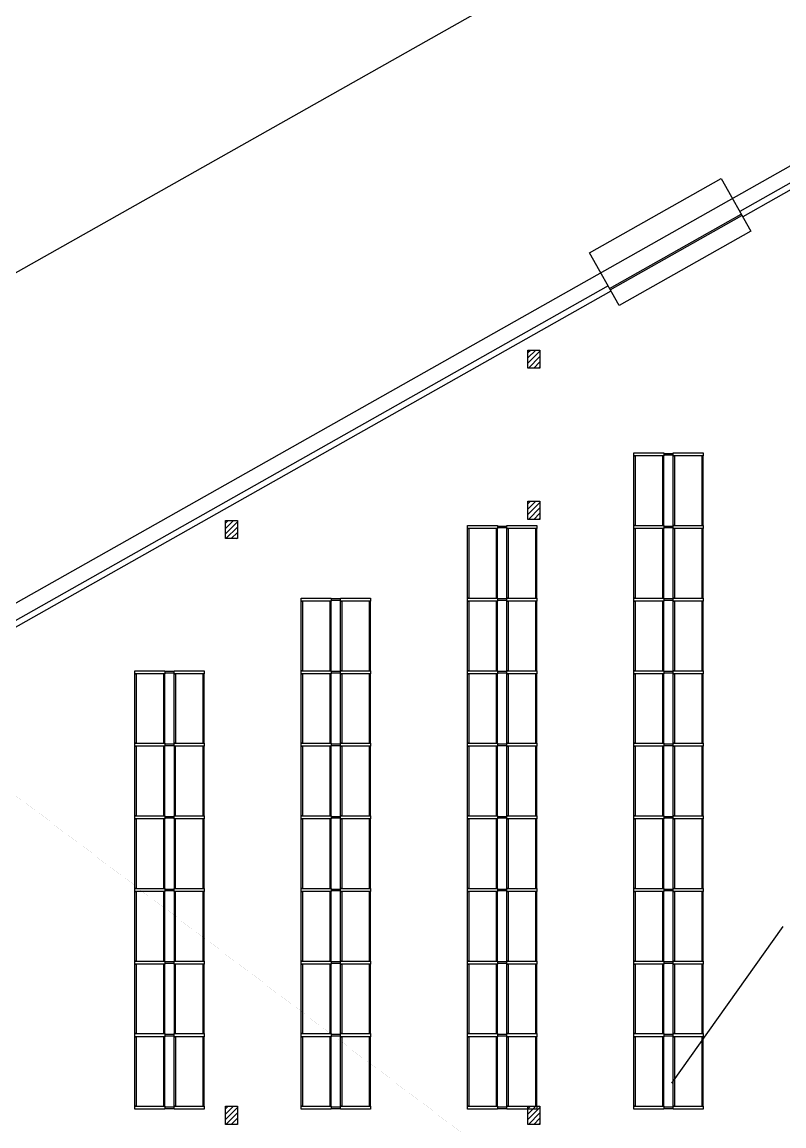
# Model space of a CAD drawing. Header units: millimetres. Extents: x 403 to 619, y 594 to 709.
# Drawn here: x 566.16 to 591.36, y 634.37 to 670.86 of the extents above; entities that cross this region are included whole.
import ezdxf

# ---------------------------------------------------------------- set-up
doc = ezdxf.new("R2010")
doc.units = ezdxf.units.MM
doc.linetypes.add('HIDDEN', pattern=[9.525, 6.35, -3.175])
for name, color, linetype in [('BASTIDOR', 5, 'Continuous'), ('COTAS', 6, 'Continuous'), ('LARGUERO', 30, 'Continuous'), ('UB', 1, 'Continuous')]:
    doc.layers.add(name, color=color, linetype=linetype)

msp = doc.modelspace()

# ---------------------------------------------------------------- hatches: boundary and pattern name
h = msp.add_hatch()
h.set_pattern_fill('ANSI31', color=253, style=0)
h.set_pattern_definition([(45, (569.71121, 624.83616), (-0.08838835, 0.08838835), [])])
h.paths.add_polyline_path([(582.889582, 659.420915), (582.889582, 660.020915), (583.289582, 660.020915), (583.289582, 659.420915)])
h = msp.add_hatch()
h.set_pattern_fill('ANSI31', color=253, style=0)
h.set_pattern_definition([(45, (569.71121, 619.83616), (-0.08838835, 0.08838835), [])])
h.paths.add_polyline_path([(582.889582, 654.420915), (582.889582, 655.020915), (583.289582, 655.020915), (583.289582, 654.420915)])
h = msp.add_hatch()
h.set_pattern_fill('ANSI31', color=253, style=0)
h.set_pattern_definition([(45, (559.71121, 619.20067), (-0.08838835, 0.08838835), [])])
h.paths.add_polyline_path([(572.889582, 653.785431), (572.889582, 654.385431), (573.289582, 654.385431), (573.289582, 653.785431)])
h = msp.add_hatch()
h.set_pattern_fill('ANSI31', color=253, style=0)
h.set_pattern_definition([(45, (559.71121, 599.83616), (-0.08838835, 0.08838835), [])])
h.paths.add_polyline_path([(572.889582, 634.420915), (572.889582, 635.020915), (573.289582, 635.020915), (573.289582, 634.420915)])
h = msp.add_hatch()
h.set_pattern_fill('ANSI31', color=253, style=0)
h.set_pattern_definition([(45, (569.71121, 599.83616), (-0.08838835, 0.08838835), [])])
h.paths.add_polyline_path([(582.889582, 634.420915), (582.889582, 635.020915), (583.289582, 635.020915), (583.289582, 634.420915)])

# ---------------------------------------------------------------- linework, layer by layer
at = {"color": 253}
for p, q in [((619.489582, 692.790915), (529.589582, 642.040915)), ((603.570414, 672.320915), (589.894007, 664.600363)), ((603.622967, 672.120915), (589.992326, 664.426198)), ((584.925393, 663.230921), (589.279514, 665.688893)), ((589.279514, 665.688893), (590.262703, 663.947245)), ((585.589045, 662.055309), (589.943167, 664.51328)), ((585.613625, 662.011767), (589.967746, 664.469739)), ((590.262703, 663.947245), (585.908581, 661.489273)), ((585.908581, 661.489273), (584.925393, 663.230921)), ((585.539886, 662.142391), (561.589582, 648.622058)), ((585.638204, 661.968226), (561.739582, 648.477068))]:
    msp.add_line(p, q, dxfattribs=at)
for points in [[(603.439029, 672.820915), (538.789582, 636.325259)], [(582.889582, 659.420915), (582.889582, 660.020915), (583.289582, 660.020915), (583.289582, 659.420915), (582.889582, 659.420915)], [(582.889582, 654.420915), (582.889582, 655.020915), (583.289582, 655.020915), (583.289582, 654.420915), (582.889582, 654.420915)], [(572.889582, 653.785431), (572.889582, 654.385431), (573.289582, 654.385431), (573.289582, 653.785431), (572.889582, 653.785431)], [(572.889582, 634.420915), (572.889582, 635.020915), (573.289582, 635.020915), (573.289582, 634.420915), (572.889582, 634.420915)], [(582.889582, 634.420915), (582.889582, 635.020915), (583.289582, 635.020915), (583.289582, 634.420915), (582.889582, 634.420915)]]:
    msp.add_lwpolyline(points, dxfattribs=at)
at = {"layer": 'BASTIDOR', "color": 253}
for points in [[(587.389582, 656.620915), (587.389582, 656.520915), (586.389582, 656.520915), (586.389582, 656.620915)], [(588.689582, 656.620915), (588.689582, 656.520915), (587.689582, 656.520915), (587.689582, 656.620915)], [(581.889582, 654.220915), (581.889582, 654.120915), (580.889582, 654.120915), (580.889582, 654.220915)], [(583.189582, 654.220915), (583.189582, 654.120915), (582.189582, 654.120915), (582.189582, 654.220915)], [(587.389582, 654.220915), (587.389582, 654.120915), (586.389582, 654.120915), (586.389582, 654.220915)], [(588.689582, 654.220915), (588.689582, 654.120915), (587.689582, 654.120915), (587.689582, 654.220915)], [(576.389582, 651.820915), (576.389582, 651.720915), (575.389582, 651.720915), (575.389582, 651.820915)], [(577.689582, 651.820915), (577.689582, 651.720915), (576.689582, 651.720915), (576.689582, 651.820915)], [(581.889582, 651.820915), (581.889582, 651.720915), (580.889582, 651.720915), (580.889582, 651.820915)], [(583.189582, 651.820915), (583.189582, 651.720915), (582.189582, 651.720915), (582.189582, 651.820915)], [(587.389582, 651.820915), (587.389582, 651.720915), (586.389582, 651.720915), (586.389582, 651.820915)], [(588.689582, 651.820915), (588.689582, 651.720915), (587.689582, 651.720915), (587.689582, 651.820915)], [(570.889582, 649.420915), (570.889582, 649.320915), (569.889582, 649.320915), (569.889582, 649.420915)], [(572.189582, 649.420915), (572.189582, 649.320915), (571.189582, 649.320915), (571.189582, 649.420915)], [(576.389582, 649.420915), (576.389582, 649.320915), (575.389582, 649.320915), (575.389582, 649.420915)], [(577.689582, 649.420915), (577.689582, 649.320915), (576.689582, 649.320915), (576.689582, 649.420915)], [(581.889582, 649.420915), (581.889582, 649.320915), (580.889582, 649.320915), (580.889582, 649.420915)], [(583.189582, 649.420915), (583.189582, 649.320915), (582.189582, 649.320915), (582.189582, 649.420915)], [(587.389582, 649.420915), (587.389582, 649.320915), (586.389582, 649.320915), (586.389582, 649.420915)], [(588.689582, 649.420915), (588.689582, 649.320915), (587.689582, 649.320915), (587.689582, 649.420915)], [(570.889582, 647.020915), (570.889582, 646.920915), (569.889582, 646.920915), (569.889582, 647.020915)], [(572.189582, 647.020915), (572.189582, 646.920915), (571.189582, 646.920915), (571.189582, 647.020915)], [(576.389582, 647.020915), (576.389582, 646.920915), (575.389582, 646.920915), (575.389582, 647.020915)], [(577.689582, 647.020915), (577.689582, 646.920915), (576.689582, 646.920915), (576.689582, 647.020915)], [(581.889582, 647.020915), (581.889582, 646.920915), (580.889582, 646.920915), (580.889582, 647.020915)], [(583.189582, 647.020915), (583.189582, 646.920915), (582.189582, 646.920915), (582.189582, 647.020915)], [(587.389582, 647.020915), (587.389582, 646.920915), (586.389582, 646.920915), (586.389582, 647.020915)], [(588.689582, 647.020915), (588.689582, 646.920915), (587.689582, 646.920915), (587.689582, 647.020915)], [(570.889582, 644.620915), (570.889582, 644.520915), (569.889582, 644.520915), (569.889582, 644.620915)], [(572.189582, 644.620915), (572.189582, 644.520915), (571.189582, 644.520915), (571.189582, 644.620915)], [(576.389582, 644.620915), (576.389582, 644.520915), (575.389582, 644.520915), (575.389582, 644.620915)], [(577.689582, 644.620915), (577.689582, 644.520915), (576.689582, 644.520915), (576.689582, 644.620915)], [(581.889582, 644.620915), (581.889582, 644.520915), (580.889582, 644.520915), (580.889582, 644.620915)], [(583.189582, 644.620915), (583.189582, 644.520915), (582.189582, 644.520915), (582.189582, 644.620915)], [(587.389582, 644.620915), (587.389582, 644.520915), (586.389582, 644.520915), (586.389582, 644.620915)], [(588.689582, 644.620915), (588.689582, 644.520915), (587.689582, 644.520915), (587.689582, 644.620915)], [(570.889582, 642.220915), (570.889582, 642.120915), (569.889582, 642.120915), (569.889582, 642.220915)], [(572.189582, 642.220915), (572.189582, 642.120915), (571.189582, 642.120915), (571.189582, 642.220915)], [(576.389582, 642.220915), (576.389582, 642.120915), (575.389582, 642.120915), (575.389582, 642.220915)], [(577.689582, 642.220915), (577.689582, 642.120915), (576.689582, 642.120915), (576.689582, 642.220915)], [(581.889582, 642.220915), (581.889582, 642.120915), (580.889582, 642.120915), (580.889582, 642.220915)], [(583.189582, 642.220915), (583.189582, 642.120915), (582.189582, 642.120915), (582.189582, 642.220915)], [(587.389582, 642.220915), (587.389582, 642.120915), (586.389582, 642.120915), (586.389582, 642.220915)], [(588.689582, 642.220915), (588.689582, 642.120915), (587.689582, 642.120915), (587.689582, 642.220915)], [(570.889582, 639.820915), (570.889582, 639.720915), (569.889582, 639.720915), (569.889582, 639.820915)], [(572.189582, 639.820915), (572.189582, 639.720915), (571.189582, 639.720915), (571.189582, 639.820915)], [(576.389582, 639.820915), (576.389582, 639.720915), (575.389582, 639.720915), (575.389582, 639.820915)], [(577.689582, 639.820915), (577.689582, 639.720915), (576.689582, 639.720915), (576.689582, 639.820915)], [(581.889582, 639.820915), (581.889582, 639.720915), (580.889582, 639.720915), (580.889582, 639.820915)], [(583.189582, 639.820915), (583.189582, 639.720915), (582.189582, 639.720915), (582.189582, 639.820915)], [(587.389582, 639.820915), (587.389582, 639.720915), (586.389582, 639.720915), (586.389582, 639.820915)], [(588.689582, 639.820915), (588.689582, 639.720915), (587.689582, 639.720915), (587.689582, 639.820915)], [(570.889582, 637.420915), (570.889582, 637.320915), (569.889582, 637.320915), (569.889582, 637.420915)], [(572.189582, 637.420915), (572.189582, 637.320915), (571.189582, 637.320915), (571.189582, 637.420915)], [(576.389582, 637.420915), (576.389582, 637.320915), (575.389582, 637.320915), (575.389582, 637.420915)], [(577.689582, 637.420915), (577.689582, 637.320915), (576.689582, 637.320915), (576.689582, 637.420915)], [(581.889582, 637.420915), (581.889582, 637.320915), (580.889582, 637.320915), (580.889582, 637.420915)], [(583.189582, 637.420915), (583.189582, 637.320915), (582.189582, 637.320915), (582.189582, 637.420915)], [(587.389582, 637.420915), (587.389582, 637.320915), (586.389582, 637.320915), (586.389582, 637.420915)], [(588.689582, 637.420915), (588.689582, 637.320915), (587.689582, 637.320915), (587.689582, 637.420915)], [(570.889582, 635.020915), (570.889582, 634.920915), (569.889582, 634.920915), (569.889582, 635.020915)], [(572.189582, 635.020915), (572.189582, 634.920915), (571.189582, 634.920915), (571.189582, 635.020915)], [(576.389582, 635.020915), (576.389582, 634.920915), (575.389582, 634.920915), (575.389582, 635.020915)], [(577.689582, 635.020915), (577.689582, 634.920915), (576.689582, 634.920915), (576.689582, 635.020915)], [(581.889582, 635.020915), (581.889582, 634.920915), (580.889582, 634.920915), (580.889582, 635.020915)], [(583.189582, 635.020915), (583.189582, 634.920915), (582.189582, 634.920915), (582.189582, 635.020915)], [(587.389582, 635.020915), (587.389582, 634.920915), (586.389582, 634.920915), (586.389582, 635.020915)], [(588.689582, 635.020915), (588.689582, 634.920915), (587.689582, 634.920915), (587.689582, 635.020915)]]:
    msp.add_lwpolyline(points, close=True, dxfattribs=at)
at = {"layer": 'COTAS', "linetype": 'HIDDEN'}
msp.add_line((565.589582, 604.720915), (612.889582, 671.320915), dxfattribs=at)
at = {"layer": 'COTAS', "linetype": 'HIDDEN', "const_width": 0.0015}
msp.add_lwpolyline([(613.289582, 609.520915), (561.739582, 648.477068)], dxfattribs=at)
at = {"layer": 'LARGUERO', "color": 253}
for points in [[(586.439582, 656.520915), (586.439582, 654.220915), (586.389582, 654.220915), (586.389582, 656.520915)], [(587.339582, 656.520915), (587.339582, 654.220915), (587.389582, 654.220915), (587.389582, 656.520915)], [(587.739582, 656.520915), (587.739582, 654.220915), (587.689582, 654.220915), (587.689582, 656.520915)], [(588.639582, 656.520915), (588.639582, 654.220915), (588.689582, 654.220915), (588.689582, 656.520915)], [(580.939582, 654.120915), (580.939582, 651.820915), (580.889582, 651.820915), (580.889582, 654.120915)], [(581.839582, 654.120915), (581.839582, 651.820915), (581.889582, 651.820915), (581.889582, 654.120915)], [(582.239582, 654.120915), (582.239582, 651.820915), (582.189582, 651.820915), (582.189582, 654.120915)], [(583.139582, 654.120915), (583.139582, 651.820915), (583.189582, 651.820915), (583.189582, 654.120915)], [(586.439582, 654.120915), (586.439582, 651.820915), (586.389582, 651.820915), (586.389582, 654.120915)], [(587.339582, 654.120915), (587.339582, 651.820915), (587.389582, 651.820915), (587.389582, 654.120915)], [(587.739582, 654.120915), (587.739582, 651.820915), (587.689582, 651.820915), (587.689582, 654.120915)], [(588.639582, 654.120915), (588.639582, 651.820915), (588.689582, 651.820915), (588.689582, 654.120915)], [(575.439582, 651.720915), (575.439582, 649.420915), (575.389582, 649.420915), (575.389582, 651.720915)], [(576.339582, 651.720915), (576.339582, 649.420915), (576.389582, 649.420915), (576.389582, 651.720915)], [(576.739582, 651.720915), (576.739582, 649.420915), (576.689582, 649.420915), (576.689582, 651.720915)], [(577.639582, 651.720915), (577.639582, 649.420915), (577.689582, 649.420915), (577.689582, 651.720915)], [(580.939582, 651.720915), (580.939582, 649.420915), (580.889582, 649.420915), (580.889582, 651.720915)], [(581.839582, 651.720915), (581.839582, 649.420915), (581.889582, 649.420915), (581.889582, 651.720915)], [(582.239582, 651.720915), (582.239582, 649.420915), (582.189582, 649.420915), (582.189582, 651.720915)], [(583.139582, 651.720915), (583.139582, 649.420915), (583.189582, 649.420915), (583.189582, 651.720915)], [(586.439582, 651.720915), (586.439582, 649.420915), (586.389582, 649.420915), (586.389582, 651.720915)], [(587.339582, 651.720915), (587.339582, 649.420915), (587.389582, 649.420915), (587.389582, 651.720915)], [(587.739582, 651.720915), (587.739582, 649.420915), (587.689582, 649.420915), (587.689582, 651.720915)], [(588.639582, 651.720915), (588.639582, 649.420915), (588.689582, 649.420915), (588.689582, 651.720915)], [(569.939582, 649.320915), (569.939582, 647.020915), (569.889582, 647.020915), (569.889582, 649.320915)], [(570.839582, 649.320915), (570.839582, 647.020915), (570.889582, 647.020915), (570.889582, 649.320915)], [(571.239582, 649.320915), (571.239582, 647.020915), (571.189582, 647.020915), (571.189582, 649.320915)], [(572.139582, 649.320915), (572.139582, 647.020915), (572.189582, 647.020915), (572.189582, 649.320915)], [(575.439582, 649.320915), (575.439582, 647.020915), (575.389582, 647.020915), (575.389582, 649.320915)], [(576.339582, 649.320915), (576.339582, 647.020915), (576.389582, 647.020915), (576.389582, 649.320915)], [(576.739582, 649.320915), (576.739582, 647.020915), (576.689582, 647.020915), (576.689582, 649.320915)], [(577.639582, 649.320915), (577.639582, 647.020915), (577.689582, 647.020915), (577.689582, 649.320915)], [(580.939582, 649.320915), (580.939582, 647.020915), (580.889582, 647.020915), (580.889582, 649.320915)], [(581.839582, 649.320915), (581.839582, 647.020915), (581.889582, 647.020915), (581.889582, 649.320915)], [(582.239582, 649.320915), (582.239582, 647.020915), (582.189582, 647.020915), (582.189582, 649.320915)], [(583.139582, 649.320915), (583.139582, 647.020915), (583.189582, 647.020915), (583.189582, 649.320915)], [(586.439582, 649.320915), (586.439582, 647.020915), (586.389582, 647.020915), (586.389582, 649.320915)], [(587.339582, 649.320915), (587.339582, 647.020915), (587.389582, 647.020915), (587.389582, 649.320915)], [(587.739582, 649.320915), (587.739582, 647.020915), (587.689582, 647.020915), (587.689582, 649.320915)], [(588.639582, 649.320915), (588.639582, 647.020915), (588.689582, 647.020915), (588.689582, 649.320915)], [(569.939582, 646.920915), (569.939582, 644.620915), (569.889582, 644.620915), (569.889582, 646.920915)], [(570.839582, 646.920915), (570.839582, 644.620915), (570.889582, 644.620915), (570.889582, 646.920915)], [(571.189582, 646.920915), (571.189582, 644.620915), (571.239582, 644.620915), (571.239582, 646.920915)], [(572.139582, 646.920915), (572.139582, 644.620915), (572.189582, 644.620915), (572.189582, 646.920915)], [(575.439582, 646.920915), (575.439582, 644.620915), (575.389582, 644.620915), (575.389582, 646.920915)], [(576.339582, 646.920915), (576.339582, 644.620915), (576.389582, 644.620915), (576.389582, 646.920915)], [(576.739582, 646.920915), (576.739582, 644.620915), (576.689582, 644.620915), (576.689582, 646.920915)], [(577.639582, 646.920915), (577.639582, 644.620915), (577.689582, 644.620915), (577.689582, 646.920915)], [(580.939582, 646.920915), (580.939582, 644.620915), (580.889582, 644.620915), (580.889582, 646.920915)], [(581.839582, 646.920915), (581.839582, 644.620915), (581.889582, 644.620915), (581.889582, 646.920915)], [(582.239582, 646.920915), (582.239582, 644.620915), (582.189582, 644.620915), (582.189582, 646.920915)], [(583.139582, 646.920915), (583.139582, 644.620915), (583.189582, 644.620915), (583.189582, 646.920915)], [(586.439582, 646.920915), (586.439582, 644.620915), (586.389582, 644.620915), (586.389582, 646.920915)], [(587.339582, 646.920915), (587.339582, 644.620915), (587.389582, 644.620915), (587.389582, 646.920915)], [(587.739582, 646.920915), (587.739582, 644.620915), (587.689582, 644.620915), (587.689582, 646.920915)], [(588.639582, 646.920915), (588.639582, 644.620915), (588.689582, 644.620915), (588.689582, 646.920915)], [(569.939582, 644.520915), (569.939582, 642.220915), (569.889582, 642.220915), (569.889582, 644.520915)], [(570.839582, 644.520915), (570.839582, 642.220915), (570.889582, 642.220915), (570.889582, 644.520915)], [(571.189582, 644.520915), (571.189582, 642.220915), (571.239582, 642.220915), (571.239582, 644.520915)], [(572.139582, 644.520915), (572.139582, 642.220915), (572.189582, 642.220915), (572.189582, 644.520915)], [(575.439582, 644.520915), (575.439582, 642.220915), (575.389582, 642.220915), (575.389582, 644.520915)], [(576.339582, 644.520915), (576.339582, 642.220915), (576.389582, 642.220915), (576.389582, 644.520915)], [(576.739582, 644.520915), (576.739582, 642.220915), (576.689582, 642.220915), (576.689582, 644.520915)], [(577.639582, 644.520915), (577.639582, 642.220915), (577.689582, 642.220915), (577.689582, 644.520915)], [(580.939582, 644.520915), (580.939582, 642.220915), (580.889582, 642.220915), (580.889582, 644.520915)], [(581.839582, 644.520915), (581.839582, 642.220915), (581.889582, 642.220915), (581.889582, 644.520915)], [(582.239582, 644.520915), (582.239582, 642.220915), (582.189582, 642.220915), (582.189582, 644.520915)], [(583.139582, 644.520915), (583.139582, 642.220915), (583.189582, 642.220915), (583.189582, 644.520915)], [(586.439582, 644.520915), (586.439582, 642.220915), (586.389582, 642.220915), (586.389582, 644.520915)], [(587.339582, 644.520915), (587.339582, 642.220915), (587.389582, 642.220915), (587.389582, 644.520915)], [(587.739582, 644.520915), (587.739582, 642.220915), (587.689582, 642.220915), (587.689582, 644.520915)], [(588.639582, 644.520915), (588.639582, 642.220915), (588.689582, 642.220915), (588.689582, 644.520915)], [(569.939582, 642.120915), (569.939582, 639.820915), (569.889582, 639.820915), (569.889582, 642.120915)], [(570.839582, 642.120915), (570.839582, 639.820915), (570.889582, 639.820915), (570.889582, 642.120915)], [(571.189582, 642.120915), (571.189582, 639.820915), (571.239582, 639.820915), (571.239582, 642.120915)], [(572.139582, 642.120915), (572.139582, 639.820915), (572.189582, 639.820915), (572.189582, 642.120915)], [(575.439582, 642.120915), (575.439582, 639.820915), (575.389582, 639.820915), (575.389582, 642.120915)], [(576.339582, 642.120915), (576.339582, 639.820915), (576.389582, 639.820915), (576.389582, 642.120915)], [(576.739582, 642.120915), (576.739582, 639.820915), (576.689582, 639.820915), (576.689582, 642.120915)], [(577.639582, 642.120915), (577.639582, 639.820915), (577.689582, 639.820915), (577.689582, 642.120915)], [(580.939582, 642.120915), (580.939582, 639.820915), (580.889582, 639.820915), (580.889582, 642.120915)], [(581.839582, 642.120915), (581.839582, 639.820915), (581.889582, 639.820915), (581.889582, 642.120915)], [(582.239582, 642.120915), (582.239582, 639.820915), (582.189582, 639.820915), (582.189582, 642.120915)], [(583.139582, 642.120915), (583.139582, 639.820915), (583.189582, 639.820915), (583.189582, 642.120915)], [(586.439582, 642.120915), (586.439582, 639.820915), (586.389582, 639.820915), (586.389582, 642.120915)], [(587.339582, 642.120915), (587.339582, 639.820915), (587.389582, 639.820915), (587.389582, 642.120915)], [(587.739582, 642.120915), (587.739582, 639.820915), (587.689582, 639.820915), (587.689582, 642.120915)], [(588.639582, 642.120915), (588.639582, 639.820915), (588.689582, 639.820915), (588.689582, 642.120915)], [(569.939582, 639.720915), (569.939582, 637.420915), (569.889582, 637.420915), (569.889582, 639.720915)], [(570.839582, 639.720915), (570.839582, 637.420915), (570.889582, 637.420915), (570.889582, 639.720915)], [(571.189582, 639.720915), (571.189582, 637.420915), (571.239582, 637.420915), (571.239582, 639.720915)], [(572.139582, 639.720915), (572.139582, 637.420915), (572.189582, 637.420915), (572.189582, 639.720915)], [(575.439582, 639.720915), (575.439582, 637.420915), (575.389582, 637.420915), (575.389582, 639.720915)], [(576.339582, 639.720915), (576.339582, 637.420915), (576.389582, 637.420915), (576.389582, 639.720915)], [(576.739582, 639.720915), (576.739582, 637.420915), (576.689582, 637.420915), (576.689582, 639.720915)], [(577.639582, 639.720915), (577.639582, 637.420915), (577.689582, 637.420915), (577.689582, 639.720915)], [(580.939582, 639.720915), (580.939582, 637.420915), (580.889582, 637.420915), (580.889582, 639.720915)], [(581.839582, 639.720915), (581.839582, 637.420915), (581.889582, 637.420915), (581.889582, 639.720915)], [(582.239582, 639.720915), (582.239582, 637.420915), (582.189582, 637.420915), (582.189582, 639.720915)], [(583.139582, 639.720915), (583.139582, 637.420915), (583.189582, 637.420915), (583.189582, 639.720915)], [(586.439582, 639.720915), (586.439582, 637.420915), (586.389582, 637.420915), (586.389582, 639.720915)], [(587.339582, 639.720915), (587.339582, 637.420915), (587.389582, 637.420915), (587.389582, 639.720915)], [(587.739582, 639.720915), (587.739582, 637.420915), (587.689582, 637.420915), (587.689582, 639.720915)], [(588.639582, 639.720915), (588.639582, 637.420915), (588.689582, 637.420915), (588.689582, 639.720915)], [(569.939582, 637.320915), (569.939582, 635.020915), (569.889582, 635.020915), (569.889582, 637.320915)], [(570.839582, 637.320915), (570.839582, 635.020915), (570.889582, 635.020915), (570.889582, 637.320915)], [(571.239582, 637.320915), (571.239582, 635.020915), (571.189582, 635.020915), (571.189582, 637.320915)], [(571.239582, 637.320915), (571.239582, 635.020915), (571.189582, 635.020915), (571.189582, 637.320915)], [(572.139582, 637.320915), (572.139582, 635.020915), (572.189582, 635.020915), (572.189582, 637.320915)], [(575.439582, 637.320915), (575.439582, 635.020915), (575.389582, 635.020915), (575.389582, 637.320915)], [(576.339582, 637.320915), (576.339582, 635.020915), (576.389582, 635.020915), (576.389582, 637.320915)], [(576.739582, 637.320915), (576.739582, 635.020915), (576.689582, 635.020915), (576.689582, 637.320915)], [(577.639582, 637.320915), (577.639582, 635.020915), (577.689582, 635.020915), (577.689582, 637.320915)], [(580.939582, 637.320915), (580.939582, 635.020915), (580.889582, 635.020915), (580.889582, 637.320915)], [(581.839582, 637.320915), (581.839582, 635.020915), (581.889582, 635.020915), (581.889582, 637.320915)], [(582.239582, 637.320915), (582.239582, 635.020915), (582.189582, 635.020915), (582.189582, 637.320915)], [(583.139582, 637.320915), (583.139582, 635.020915), (583.189582, 635.020915), (583.189582, 637.320915)], [(586.439582, 637.320915), (586.439582, 635.020915), (586.389582, 635.020915), (586.389582, 637.320915)], [(587.339582, 637.320915), (587.339582, 635.020915), (587.389582, 635.020915), (587.389582, 637.320915)], [(587.739582, 637.320915), (587.739582, 635.020915), (587.689582, 635.020915), (587.689582, 637.320915)], [(588.639582, 637.320915), (588.639582, 635.020915), (588.689582, 635.020915), (588.689582, 637.320915)]]:
    msp.add_lwpolyline(points, close=True, dxfattribs=at)
at = {"layer": 'UB', "color": 253}
for points in [[(587.689582, 656.550915), (587.689582, 656.590915), (587.389582, 656.590915), (587.389582, 656.550915)], [(582.189582, 654.150915), (582.189582, 654.190915), (581.889582, 654.190915), (581.889582, 654.150915)], [(587.689582, 654.150915), (587.689582, 654.190915), (587.389582, 654.190915), (587.389582, 654.150915)], [(576.689582, 651.750915), (576.689582, 651.790915), (576.389582, 651.790915), (576.389582, 651.750915)], [(582.189582, 651.750915), (582.189582, 651.790915), (581.889582, 651.790915), (581.889582, 651.750915)], [(587.689582, 651.750915), (587.689582, 651.790915), (587.389582, 651.790915), (587.389582, 651.750915)], [(571.189582, 649.350915), (571.189582, 649.390915), (570.889582, 649.390915), (570.889582, 649.350915)], [(576.689582, 649.350915), (576.689582, 649.390915), (576.389582, 649.390915), (576.389582, 649.350915)], [(582.189582, 649.350915), (582.189582, 649.390915), (581.889582, 649.390915), (581.889582, 649.350915)], [(587.689582, 649.350915), (587.689582, 649.390915), (587.389582, 649.390915), (587.389582, 649.350915)], [(571.189582, 646.950915), (571.189582, 646.990915), (570.889582, 646.990915), (570.889582, 646.950915)], [(576.689582, 646.950915), (576.689582, 646.990915), (576.389582, 646.990915), (576.389582, 646.950915)], [(582.189582, 646.950915), (582.189582, 646.990915), (581.889582, 646.990915), (581.889582, 646.950915)], [(587.689582, 646.950915), (587.689582, 646.990915), (587.389582, 646.990915), (587.389582, 646.950915)], [(571.189582, 644.550915), (571.189582, 644.590915), (570.889582, 644.590915), (570.889582, 644.550915)], [(576.689582, 644.550915), (576.689582, 644.590915), (576.389582, 644.590915), (576.389582, 644.550915)], [(582.189582, 644.550915), (582.189582, 644.590915), (581.889582, 644.590915), (581.889582, 644.550915)], [(587.689582, 644.550915), (587.689582, 644.590915), (587.389582, 644.590915), (587.389582, 644.550915)], [(571.189582, 642.150915), (571.189582, 642.190915), (570.889582, 642.190915), (570.889582, 642.150915)], [(576.689582, 642.150915), (576.689582, 642.190915), (576.389582, 642.190915), (576.389582, 642.150915)], [(582.189582, 642.150915), (582.189582, 642.190915), (581.889582, 642.190915), (581.889582, 642.150915)], [(587.689582, 642.150915), (587.689582, 642.190915), (587.389582, 642.190915), (587.389582, 642.150915)], [(571.189582, 639.750915), (571.189582, 639.790915), (570.889582, 639.790915), (570.889582, 639.750915)], [(576.689582, 639.750915), (576.689582, 639.790915), (576.389582, 639.790915), (576.389582, 639.750915)], [(582.189582, 639.750915), (582.189582, 639.790915), (581.889582, 639.790915), (581.889582, 639.750915)], [(587.689582, 639.750915), (587.689582, 639.790915), (587.389582, 639.790915), (587.389582, 639.750915)], [(571.189582, 637.350915), (571.189582, 637.390915), (570.889582, 637.390915), (570.889582, 637.350915)], [(576.689582, 637.350915), (576.689582, 637.390915), (576.389582, 637.390915), (576.389582, 637.350915)], [(582.189582, 637.350915), (582.189582, 637.390915), (581.889582, 637.390915), (581.889582, 637.350915)], [(587.689582, 637.350915), (587.689582, 637.390915), (587.389582, 637.390915), (587.389582, 637.350915)], [(571.189582, 634.950915), (571.189582, 634.990915), (570.889582, 634.990915), (570.889582, 634.950915)], [(576.689582, 634.950915), (576.689582, 634.990915), (576.389582, 634.990915), (576.389582, 634.950915)], [(582.189582, 634.950915), (582.189582, 634.990915), (581.889582, 634.990915), (581.889582, 634.950915)], [(587.689582, 634.950915), (587.689582, 634.990915), (587.389582, 634.990915), (587.389582, 634.950915)]]:
    msp.add_lwpolyline(points, close=True, dxfattribs=at)

doc.saveas('drawing.dxf')
